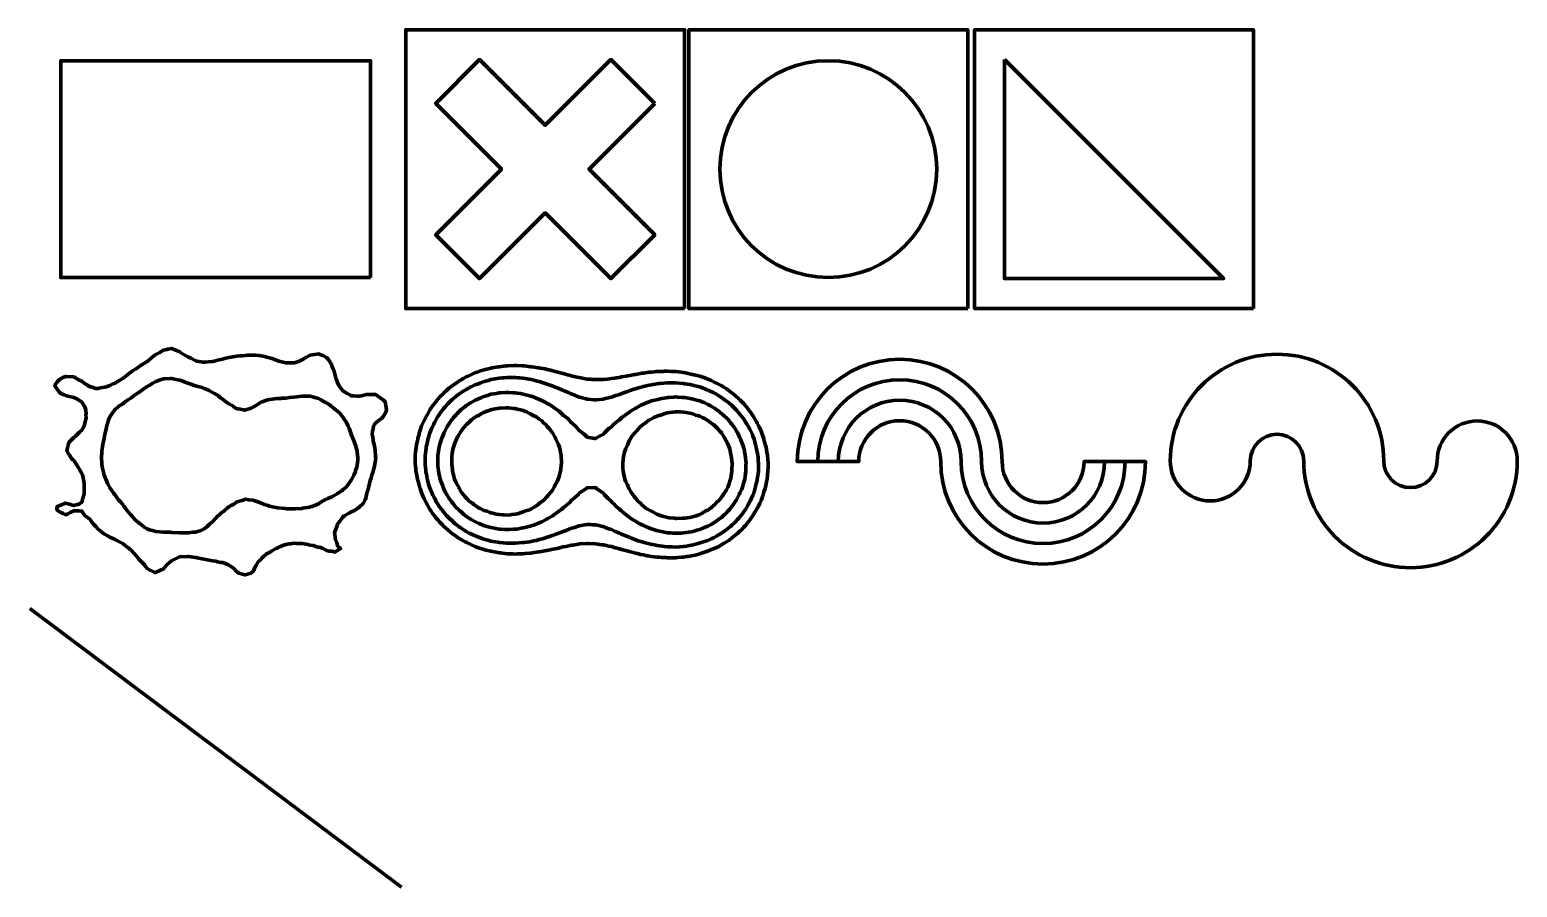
# Model space of a CAD drawing. Header units: inches. Extents: x 0 to 96, y -55.4 to 0.
import ezdxf

# ---------------------------------------------------------------- set-up
doc = ezdxf.new("R2010")
doc.units = ezdxf.units.IN
doc.header["$MEASUREMENT"] = 0
doc.layers.add('Layer 1', color=7, linetype='Continuous')

# ---------------------------------------------------------------- blocks, each defined once
blk = doc.blocks.new('block 3')
at = {"layer": 'Layer 1', "color": 179, "lineweight": 70, "true_color": 0x231f20}
blk.add_lwpolyline([(11.925, -23.499), (12.176, -23.64), (12.317, -23.764), (12.477, -23.867), (12.658, -24.026), (12.771, -24.098), (12.844, -24.164), (13.102, -24.294), (13.136, -24.318), (13.37, -24.472), (13.446, -24.477), (13.822, -24.552), (13.886, -24.563), (13.897, -24.566), (13.908, -24.564), (13.949, -24.552), (14.298, -24.427), (14.424, -24.364), (14.634, -24.237), (14.904, -24.072), (14.95, -24.044), (14.962, -24.038), (15.002, -24.026), (15.353, -23.902), (15.477, -23.866), (15.648, -23.854), (15.803, -23.826), (16.003, -23.815), (16.226, -23.803), (16.293, -23.789), (16.53, -23.78), (16.778, -23.748), (16.807, -23.749), (17.056, -23.725), (17.253, -23.696), (17.393, -23.689), (17.583, -23.666), (17.748, -23.664), (17.941, -23.667), (18.109, -23.666), (18.332, -23.722), (18.398, -23.738), (18.636, -23.801), (18.779, -23.883), (19, -24.026), (19.115, -24.074), (19.163, -24.1), (19.389, -24.252), (19.434, -24.281), (19.689, -24.49), (19.725, -24.517), (19.762, -24.552), (20.009, -24.759), (20.216, -25.027), (20.242, -25.053), (20.26, -25.079), (20.34, -25.203), (20.456, -25.366), (20.562, -25.606), (20.624, -25.724), (20.742, -26.118), (20.747, -26.128), (20.748, -26.132), (20.752, -26.142), (20.912, -26.488), (20.972, -26.659), (21.046, -26.882), (21.075, -26.992), (21.134, -27.185), (21.148, -27.306), (21.182, -27.625), (21.192, -27.712), (21.178, -27.803), (21.14, -28.109), (21.119, -28.238), (21.036, -28.471), (21.022, -28.518), (20.919, -28.765), (20.865, -28.887), (20.742, -29.086), (20.671, -29.22), (20.609, -29.291), (20.439, -29.515), (20.216, -29.712), (20.16, -29.762), (20.053, -29.818), (19.841, -29.97), (19.689, -30.055), (19.504, -30.159), (19.237, -30.271), (19.163, -30.305), (19.135, -30.318), (19.053, -30.345), (18.799, -30.508), (18.636, -30.609), (18.453, -30.689), (18.202, -30.778), (18.109, -30.815), (18.063, -30.825), (17.751, -30.871), (17.615, -30.903), (17.583, -30.908), (17.546, -30.908), (17.124, -30.939), (17.056, -30.94), (16.991, -30.936), (16.584, -30.925), (16.53, -30.922), (16.483, -30.918), (16.048, -30.871), (16.007, -30.867), (16.003, -30.866), (15.997, -30.865), (15.564, -30.784), (15.477, -30.754), (15.299, -30.694), (15.164, -30.657), (14.95, -30.569), (14.782, -30.512), (14.475, -30.396), (14.424, -30.377), (14.395, -30.373), (14.113, -30.345), (13.926, -30.315), (13.897, -30.314), (13.88, -30.327), (13.84, -30.345), (13.486, -30.46), (13.37, -30.484), (13.144, -30.645), (12.992, -30.723), (12.844, -30.806), (12.812, -30.84), (12.771, -30.871), (12.53, -31.084), (12.317, -31.24), (12.24, -31.321), (12.142, -31.398), (11.981, -31.588), (11.791, -31.769), (11.714, -31.847), (11.604, -31.924), (11.437, -32.097), (11.264, -32.225), (11.119, -32.306), (10.775, -32.413), (10.738, -32.428), (10.72, -32.433), (10.537, -32.451), (10.245, -32.485), (10.211, -32.486), (10.178, -32.484), (9.713, -32.479), (9.684, -32.478), (9.658, -32.477), (9.161, -32.454), (9.158, -32.454), (9.154, -32.454), (9.077, -32.451), (8.644, -32.438), (8.631, -32.437), (8.616, -32.435), (8.157, -32.399), (8.105, -32.391), (8.014, -32.36), (7.74, -32.289), (7.578, -32.221), (7.392, -32.11), (7.166, -31.924), (7.094, -31.882), (7.052, -31.844), (6.809, -31.641), (6.6, -31.398), (6.561, -31.362), (6.525, -31.313), (6.308, -31.088), (6.153, -30.871), (6.083, -30.787), (5.999, -30.653), (5.849, -30.494), (5.738, -30.345), (5.617, -30.2), (5.472, -29.984), (5.393, -29.897), (5.335, -29.818), (5.177, -29.587), (5.104, -29.45), (5.014, -29.291), (4.992, -29.245), (4.945, -29.123), (4.844, -28.867), (4.81, -28.765), (4.763, -28.583), (4.73, -28.454), (4.676, -28.238), (4.652, -28.005), (4.645, -27.938), (4.623, -27.712), (4.637, -27.494), (4.644, -27.41), (4.658, -27.185), (4.701, -26.94), (4.707, -26.897), (4.746, -26.659), (4.78, -26.493), (4.825, -26.253), (4.849, -26.132), (4.865, -26.052), (4.945, -25.673), (4.956, -25.617), (4.959, -25.606), (4.967, -25.584), (5.075, -25.208), (5.127, -25.079), (5.25, -24.857), (5.472, -24.564), (5.477, -24.558), (5.483, -24.552), (5.761, -24.315), (5.999, -24.149), (6.065, -24.093), (6.17, -24.026), (6.378, -23.878), (6.525, -23.787), (6.684, -23.658), (6.938, -23.499), (7.003, -23.45), (7.052, -23.418), (7.301, -23.222), (7.374, -23.177), (7.578, -23.045), (7.621, -23.016), (7.708, -22.973), (7.947, -22.815), (8.105, -22.727), (8.309, -22.65), (8.482, -22.595), (8.631, -22.544), (8.724, -22.539), (9.079, -22.525), (9.158, -22.522), (9.253, -22.541), (9.535, -22.596), (9.684, -22.629), (9.941, -22.716), (9.963, -22.725), (10.211, -22.816), (10.33, -22.854), (10.639, -22.973), (10.717, -22.993), (10.738, -23.002), (10.782, -23.017), (11.132, -23.105), (11.264, -23.164), (11.507, -23.257), (11.612, -23.32), (11.791, -23.415), (11.848, -23.442), (11.925, -23.499)], dxfattribs=at)
blk = doc.blocks.new('block 4')
at = {"layer": 'Layer 1', "color": 179, "lineweight": 70, "true_color": 0x231f20}
blk.add_lwpolyline([(10.786, -21.393), (10.745, -21.385), (10.738, -21.384), (10.719, -21.374), (10.394, -21.21), (10.211, -21.12), (10.051, -21.027), (9.757, -20.866), (9.719, -20.832), (9.684, -20.804), (9.574, -20.756), (9.365, -20.659), (9.158, -20.579), (8.918, -20.626), (8.861, -20.637), (8.631, -20.682), (8.517, -20.752), (8.363, -20.866), (8.19, -20.952), (8.105, -21.001), (7.874, -21.162), (7.615, -21.393), (7.592, -21.407), (7.578, -21.417), (7.514, -21.457), (7.263, -21.605), (7.052, -21.763), (6.955, -21.823), (6.837, -21.92), (6.64, -22.034), (6.525, -22.12), (6.332, -22.253), (6.106, -22.446), (6.041, -22.488), (5.999, -22.519), (5.826, -22.619), (5.709, -22.683), (5.472, -22.837), (5.372, -22.873), (5.163, -22.973), (5.005, -23.032), (4.945, -23.062), (4.829, -23.089), (4.562, -23.116), (4.419, -23.163), (4.236, -23.156), (3.982, -23.062), (3.892, -23.055), (3.83, -23.035), (3.777, -22.973), (3.517, -22.822), (3.366, -22.699), (3.192, -22.62), (2.917, -22.446), (2.863, -22.422), (2.839, -22.411), (2.802, -22.409), (2.362, -22.397), (2.313, -22.394), (2.271, -22.404), (2.139, -22.446), (1.927, -22.588), (1.786, -22.721), (1.676, -22.863), (1.613, -22.973), (1.678, -23.081), (1.786, -23.247), (1.901, -23.384), (2, -23.499), (2.229, -23.582), (2.313, -23.61), (2.466, -23.653), (2.644, -23.694), (2.839, -23.757), (3.043, -23.822), (3.335, -24.026), (3.354, -24.037), (3.366, -24.048), (3.562, -24.356), (3.613, -24.552), (3.632, -24.813), (3.631, -24.818), (3.646, -25.079), (3.588, -25.301), (3.557, -25.414), (3.506, -25.606), (3.458, -25.698), (3.366, -25.85), (3.221, -25.987), (3.056, -26.132), (2.945, -26.238), (2.839, -26.34), (2.675, -26.494), (2.514, -26.659), (2.473, -26.819), (2.409, -27.088), (2.385, -27.185), (2.501, -27.374), (2.558, -27.467), (2.715, -27.712), (2.78, -27.771), (2.839, -27.819), (3.014, -28.063), (3.125, -28.238), (3.211, -28.393), (3.366, -28.656), (3.396, -28.735), (3.407, -28.765), (3.419, -28.818), (3.485, -29.172), (3.515, -29.291), (3.523, -29.449), (3.506, -29.678), (3.516, -29.818), (3.507, -29.959), (3.398, -30.313), (3.395, -30.345), (3.395, -30.374), (3.366, -30.495), (3.149, -30.655), (3.052, -30.658), (2.839, -30.725), (2.621, -30.653), (2.557, -30.627), (2.313, -30.562), (2.096, -30.655), (1.939, -30.719), (1.786, -30.782), (1.752, -30.837), (1.732, -30.871), (1.742, -30.916), (1.786, -31.042), (2.004, -31.179), (2.162, -31.247), (2.313, -31.321), (2.461, -31.249), (2.619, -31.177), (2.839, -31.06), (3.038, -31.07), (3.163, -31.074), (3.366, -31.085), (3.488, -31.275), (3.586, -31.398), (3.768, -31.522), (3.892, -31.632), (4.018, -31.799), (4.108, -31.924), (4.264, -32.079), (4.419, -32.24), (4.527, -32.343), (4.646, -32.451), (4.824, -32.572), (4.945, -32.644), (5.168, -32.755), (5.315, -32.82), (5.472, -32.893), (5.525, -32.925), (5.619, -32.977), (5.871, -33.105), (5.999, -33.166), (6.189, -33.314), (6.424, -33.504), (6.478, -33.551), (6.525, -33.592), (6.741, -33.814), (6.941, -34.03), (6.986, -34.096), (7.052, -34.181), (7.237, -34.372), (7.415, -34.557), (7.477, -34.658), (7.578, -34.788), (7.774, -34.888), (8.04, -35.019), (8.105, -35.051), (8.163, -35.025), (8.452, -34.904), (8.631, -34.815), (8.75, -34.676), (8.842, -34.557), (9.012, -34.411), (9.158, -34.301), (9.324, -34.197), (9.674, -34.03), (9.682, -34.028), (9.684, -34.027), (9.687, -34.027), (10.189, -34.009), (10.211, -34.009), (10.23, -34.012), (10.39, -34.03), (10.688, -34.08), (10.738, -34.086), (10.808, -34.101), (11.132, -34.163), (11.264, -34.19), (11.462, -34.228), (11.578, -34.243), (11.791, -34.291), (12.024, -34.323), (12.113, -34.353), (12.317, -34.393), (12.468, -34.407), (12.823, -34.557), (12.836, -34.564), (12.844, -34.571), (12.89, -34.603), (13.153, -34.774), (13.37, -34.995), (13.426, -35.028), (13.502, -35.084), (13.809, -35.172), (13.897, -35.199), (13.99, -35.177), (14.268, -35.084), (14.357, -35.017), (14.424, -34.98), (14.557, -34.69), (14.633, -34.557), (14.749, -34.356), (14.95, -34.182), (15.01, -34.09), (15.072, -34.03), (15.29, -33.843), (15.477, -33.753), (15.621, -33.649), (15.905, -33.504), (15.966, -33.466), (16.003, -33.453), (16.089, -33.418), (16.329, -33.303), (16.53, -33.239), (16.752, -33.2), (16.843, -33.19), (17.056, -33.157), (17.245, -33.166), (17.388, -33.173), (17.583, -33.182), (17.828, -33.222), (17.861, -33.226), (18.109, -33.275), (18.309, -33.305), (18.523, -33.391), (18.636, -33.417), (18.722, -33.418), (18.917, -33.504), (19.09, -33.576), (19.163, -33.634), (19.325, -33.666), (19.518, -33.675), (19.689, -33.725), (19.836, -33.651), (20.071, -33.504), (19.874, -33.319), (19.825, -33.113), (19.763, -32.977), (19.735, -32.931), (19.689, -32.599), (19.672, -32.468), (19.675, -32.451), (19.681, -32.442), (19.689, -32.418), (19.833, -32.068), (19.863, -31.924), (20.025, -31.733), (20.216, -31.474), (20.258, -31.44), (20.304, -31.398), (20.585, -31.24), (20.742, -31.132), (20.93, -31.059), (21.223, -30.871), (21.252, -30.855), (21.269, -30.837), (21.523, -30.599), (21.659, -30.345), (21.706, -30.255), (21.794, -29.819), (21.795, -29.818), (21.795, -29.817), (21.795, -29.815), (21.909, -29.405), (21.926, -29.291), (21.985, -29.102), (22.024, -28.994), (22.085, -28.765), (22.145, -28.588), (22.211, -28.35), (22.245, -28.238), (22.256, -28.173), (22.322, -27.764), (22.332, -27.722), (22.336, -27.712), (22.336, -27.697), (22.322, -27.506), (22.309, -27.198), (22.308, -27.185), (22.303, -27.166), (22.228, -26.752), (22.199, -26.659), (22.167, -26.504), (22.147, -26.307), (22.099, -26.132), (22.119, -25.929), (22.163, -25.764), (22.184, -25.606), (22.231, -25.515), (22.322, -25.402), (22.504, -25.261), (22.731, -25.079), (22.789, -25.02), (22.848, -24.953), (22.99, -24.694), (23.036, -24.552), (23, -24.401), (22.959, -24.136), (22.936, -24.026), (22.898, -23.976), (22.848, -23.912), (22.604, -23.744), (22.482, -23.659), (22.322, -23.548), (22.276, -23.546), (21.848, -23.552), (21.795, -23.55), (21.733, -23.561), (21.418, -23.648), (21.269, -23.671), (21.117, -23.651), (20.891, -23.648), (20.742, -23.632), (20.659, -23.582), (20.487, -23.499), (20.326, -23.388), (20.216, -23.312), (20.067, -23.121), (19.949, -22.973), (19.878, -22.784), (19.778, -22.535), (19.743, -22.446), (19.735, -22.401), (19.689, -22.235), (19.622, -21.986), (19.597, -21.92), (19.527, -21.758), (19.474, -21.608), (19.353, -21.393), (19.276, -21.28), (19.163, -21.165), (18.966, -21.063), (18.747, -20.977), (18.636, -20.929), (18.561, -20.941), (18.239, -20.996), (18.109, -21.018), (17.867, -21.15), (17.767, -21.209), (17.583, -21.315), (17.53, -21.34), (17.424, -21.393), (17.151, -21.487), (17.056, -21.515), (16.937, -21.512), (16.651, -21.515), (16.53, -21.512), (16.438, -21.485), (16.086, -21.393), (16.024, -21.372), (16.003, -21.367), (15.963, -21.353), (15.643, -21.227), (15.477, -21.177), (15.228, -21.115), (15.191, -21.107), (14.95, -21.051), (14.78, -21.036), (14.576, -21.019), (14.424, -21.006), (14.277, -21.013), (14.052, -21.021), (13.897, -21.029), (13.715, -21.049), (13.568, -21.065), (13.37, -21.087), (13.108, -21.129), (13.106, -21.129), (12.844, -21.171), (12.662, -21.212), (12.448, -21.263), (12.317, -21.292), (12.235, -21.311), (11.908, -21.393), (11.813, -21.415), (11.791, -21.419), (11.763, -21.421), (11.331, -21.46), (11.264, -21.464), (11.202, -21.455), (10.786, -21.393)], dxfattribs=at)
blk = doc.blocks.new('block 2')
at = {"layer": 'Layer 1'}
for name in ['block 4', 'block 3']:
    blk.add_blockref(name, (0, 0), dxfattribs=at)
blk = doc.blocks.new('block 5')
at = {"layer": 'Layer 1', "color": 179, "lineweight": 70, "true_color": 0x231f20}
blk.add_open_spline([(89.142, -34.737), (88.213, -34.737), (87.31, -34.554), (86.458, -34.194), (85.637, -33.847), (84.9, -33.35), (84.268, -32.718), (83.636, -32.086), (83.139, -31.349), (82.792, -30.528), (82.432, -29.676), (82.249, -28.773), (82.249, -27.844), (82.249, -26.893), (81.476, -26.12), (80.525, -26.12), (79.574, -26.12), (78.8, -26.893), (78.8, -27.844), (78.8, -28.529), (78.528, -29.187), (78.044, -29.671), (77.559, -30.156), (76.902, -30.428), (76.216, -30.428), (75.531, -30.428), (74.874, -30.156), (74.389, -29.671), (73.904, -29.187), (73.632, -28.529), (73.632, -27.844), (73.632, -26.915), (73.815, -26.012), (74.175, -25.16), (74.522, -24.339), (75.019, -23.602), (75.651, -22.97), (76.283, -22.338), (77.02, -21.841), (77.841, -21.494), (78.692, -21.134), (79.595, -20.951), (80.525, -20.951), (81.454, -20.951), (82.357, -21.134), (83.209, -21.494), (84.03, -21.841), (84.767, -22.338), (85.399, -22.97), (86.031, -23.602), (86.528, -24.339), (86.875, -25.16), (87.235, -26.012), (87.418, -26.915), (87.418, -27.844), (87.418, -28.795), (88.191, -29.568), (89.142, -29.568), (90.093, -29.568), (90.866, -28.795), (90.866, -27.844), (90.866, -27.159), (91.138, -26.501), (91.623, -26.017), (92.108, -25.532), (92.765, -25.26), (93.45, -25.26), (94.136, -25.26), (94.793, -25.532), (95.278, -26.017), (95.762, -26.501), (96.035, -27.159), (96.035, -27.844), (96.035, -28.773), (95.852, -29.676), (95.492, -30.528), (95.145, -31.349), (94.648, -32.086), (94.016, -32.718), (93.384, -33.35), (92.647, -33.847), (91.826, -34.194), (90.974, -34.554), (90.071, -34.737), (89.142, -34.737)], degree=3, knots=[0, 0, 0, 0, 1, 1, 1, 2, 2, 2, 3, 3, 3, 4, 4, 4, 5, 5, 5, 6, 6, 6, 7, 7, 7, 8, 8, 8, 9, 9, 9, 10, 10, 10, 11, 11, 11, 12, 12, 12, 13, 13, 13, 14, 14, 14, 15, 15, 15, 16, 16, 16, 17, 17, 17, 18, 18, 18, 19, 19, 19, 20, 20, 20, 21, 21, 21, 22, 22, 22, 23, 23, 23, 24, 24, 24, 25, 25, 25, 26, 26, 26, 27, 27, 27, 28, 28, 28, 28], dxfattribs=at)
blk = doc.blocks.new('block 7')
at = {"layer": 'Layer 1', "color": 179, "lineweight": 90, "true_color": 0x231f20}
blk.add_lwpolyline([(42.946, -31.401), (42.733, -31.468), (42.611, -31.492), (42.296, -31.533), (42.215, -31.547), (42.149, -31.548), (41.756, -31.555), (41.697, -31.555), (41.628, -31.546), (41.28, -31.512), (41.178, -31.497), (41.016, -31.452), (40.856, -31.418), (40.66, -31.353), (40.476, -31.28), (40.151, -31.096), (40.144, -31.093), (40.142, -31.092), (40.132, -31.085), (39.807, -30.913), (39.624, -30.754), (39.521, -30.681), (39.42, -30.578), (39.25, -30.433), (39.106, -30.235), (39.017, -30.148), (38.955, -30.059), (38.799, -29.848), (38.713, -29.667), (38.645, -29.541), (38.626, -29.502), (38.587, -29.378), (38.47, -29.141), (38.426, -29.023), (38.377, -28.812), (38.356, -28.736), (38.307, -28.505), (38.296, -28.278), (38.293, -28.211), (38.283, -27.987), (38.312, -27.743), (38.315, -27.714), (38.348, -27.468), (38.401, -27.282), (38.489, -27.048), (38.522, -26.95), (38.542, -26.905), (38.587, -26.829), (38.698, -26.543), (38.766, -26.432), (38.897, -26.223), (39.106, -25.989), (39.134, -25.943), (39.164, -25.914), (39.379, -25.669), (39.624, -25.477), (39.665, -25.437), (39.734, -25.396), (39.962, -25.216), (40.142, -25.119), (40.296, -25.031), (40.62, -24.918), (40.66, -24.9), (40.677, -24.894), (40.751, -24.877), (41.069, -24.768), (41.178, -24.742), (41.334, -24.722), (41.512, -24.693), (41.697, -24.671), (41.898, -24.676), (42.016, -24.679), (42.215, -24.684), (42.381, -24.712), (42.619, -24.763), (42.733, -24.784), (42.804, -24.806), (42.98, -24.877), (43.194, -24.935), (43.251, -24.958), (43.407, -25.033), (43.554, -25.093), (43.769, -25.231), (43.871, -25.294), (43.987, -25.396), (44.169, -25.515), (44.288, -25.643), (44.432, -25.77), (44.545, -25.914), (44.671, -26.049), (44.806, -26.286), (44.87, -26.368), (44.905, -26.432), (45.021, -26.648), (45.054, -26.702), (45.158, -26.95), (45.2, -27.075), (45.273, -27.418), (45.288, -27.468), (45.292, -27.5), (45.324, -27.848), (45.341, -27.969), (45.343, -27.987), (45.343, -28.005), (45.324, -28.436), (45.322, -28.503), (45.322, -28.505), (45.321, -28.507), (45.255, -28.954), (45.239, -29.023), (45.195, -29.152), (45.139, -29.356), (45.059, -29.541), (44.977, -29.712), (44.806, -29.961), (44.774, -30.028), (44.749, -30.059), (44.61, -30.255), (44.56, -30.332), (44.302, -30.578), (44.295, -30.585), (44.288, -30.592), (44.03, -30.838), (44.022, -30.843), (43.769, -31.011), (43.72, -31.046), (43.605, -31.096), (43.388, -31.233), (43.251, -31.294), (43.02, -31.382), (42.946, -31.401)], dxfattribs=at)
blk = doc.blocks.new('block 8')
at = {"layer": 'Layer 1', "color": 179, "lineweight": 90, "true_color": 0x231f20}
blk.add_lwpolyline([(30.523, -31.323), (30.584, -31.326), (30.814, -31.338), (31.036, -31.317), (31.123, -31.306), (31.333, -31.284), (31.487, -31.25), (31.793, -31.153), (31.851, -31.138), (31.883, -31.128), (31.95, -31.096), (32.265, -30.992), (32.369, -30.935), (32.603, -30.812), (32.817, -30.648), (32.887, -30.597), (32.899, -30.589), (32.912, -30.578), (33.199, -30.371), (33.405, -30.132), (33.444, -30.098), (33.476, -30.059), (33.685, -29.821), (33.74, -29.725), (33.855, -29.541), (33.881, -29.499), (33.924, -29.39), (34.061, -29.161), (34.122, -29.023), (34.201, -28.782), (34.211, -28.735), (34.276, -28.505), (34.295, -28.358), (34.318, -28.111), (34.333, -27.987), (34.327, -27.872), (34.316, -27.594), (34.31, -27.468), (34.273, -27.3), (34.247, -27.145), (34.2, -26.95), (34.125, -26.749), (34.008, -26.516), (33.97, -26.432), (33.954, -26.402), (33.924, -26.36), (33.778, -26.059), (33.667, -25.914), (33.557, -25.762), (33.405, -25.614), (33.312, -25.49), (33.196, -25.396), (33.041, -25.242), (32.887, -25.135), (32.746, -25.019), (32.464, -24.877), (32.407, -24.839), (32.369, -24.821), (32.262, -24.77), (32.064, -24.665), (31.851, -24.586), (31.676, -24.534), (31.469, -24.495), (31.333, -24.462), (31.241, -24.451), (30.879, -24.424), (30.814, -24.417), (30.754, -24.42), (30.372, -24.435), (30.296, -24.438), (30.197, -24.458), (29.92, -24.501), (29.778, -24.533), (29.522, -24.621), (29.511, -24.626), (29.26, -24.731), (29.161, -24.778), (29.011, -24.877), (28.827, -24.963), (28.742, -25.027), (28.524, -25.178), (28.306, -25.396), (28.259, -25.431), (28.223, -25.477), (28.004, -25.695), (27.853, -25.914), (27.788, -25.997), (27.705, -26.174), (27.602, -26.329), (27.554, -26.432), (27.445, -26.69), (27.444, -26.693), (27.356, -26.95), (27.325, -27.088), (27.282, -27.373), (27.263, -27.468), (27.26, -27.541), (27.248, -27.926), (27.245, -27.987), (27.252, -28.052), (27.283, -28.409), (27.295, -28.505), (27.334, -28.652), (27.373, -28.838), (27.431, -29.023), (27.51, -29.219), (27.676, -29.512), (27.691, -29.541), (27.696, -29.551), (27.705, -29.563), (27.88, -29.885), (28.033, -30.059), (28.116, -30.167), (28.223, -30.267), (28.369, -30.432), (28.578, -30.578), (28.663, -30.656), (28.742, -30.707), (28.972, -30.865), (29.074, -30.91), (29.26, -31.004), (29.322, -31.033), (29.535, -31.096), (29.703, -31.17), (29.778, -31.195), (29.904, -31.222), (30.116, -31.276), (30.296, -31.311), (30.523, -31.323)], dxfattribs=at)
blk = doc.blocks.new('block 9')
at = {"layer": 'Layer 1', "color": 179, "lineweight": 90, "true_color": 0x231f20}
blk.add_lwpolyline([(24.933, -28.505), (24.959, -28.66), (25.01, -28.919), (25.029, -29.023), (25.046, -29.091), (25.114, -29.319), (25.156, -29.499), (25.169, -29.541), (25.199, -29.626), (25.283, -29.89), (25.351, -30.059), (25.438, -30.254), (25.592, -30.537), (25.612, -30.578), (25.619, -30.591), (25.632, -30.611), (25.801, -30.927), (25.918, -31.096), (26.011, -31.236), (26.151, -31.405), (26.237, -31.528), (26.316, -31.614), (26.476, -31.807), (26.669, -31.993), (26.736, -32.066), (26.815, -32.132), (27.005, -32.315), (27.187, -32.456), (27.293, -32.544), (27.458, -32.65), (27.598, -32.758), (27.705, -32.825), (27.916, -32.958), (28.11, -33.056), (28.223, -33.116), (28.258, -33.134), (28.342, -33.169), (28.607, -33.303), (28.742, -33.36), (28.978, -33.45), (29.043, -33.47), (29.26, -33.544), (29.371, -33.575), (29.757, -33.666), (29.778, -33.672), (29.791, -33.674), (29.87, -33.687), (30.223, -33.76), (30.296, -33.773), (30.394, -33.784), (30.682, -33.819), (30.814, -33.834), (30.968, -33.84), (31.172, -33.848), (31.333, -33.855), (31.497, -33.851), (31.694, -33.844), (31.851, -33.84), (31.994, -33.83), (32.254, -33.802), (32.369, -33.793), (32.464, -33.782), (32.855, -33.719), (32.887, -33.715), (32.912, -33.711), (33.037, -33.687), (33.353, -33.635), (33.405, -33.623), (33.488, -33.605), (33.787, -33.55), (33.924, -33.516), (34.142, -33.468), (34.211, -33.456), (34.442, -33.399), (34.636, -33.362), (34.808, -33.321), (34.96, -33.289), (35.066, -33.274), (35.436, -33.211), (35.478, -33.205), (35.512, -33.203), (35.968, -33.169), (35.995, -33.167), (35.996, -33.167), (35.998, -33.167), (36.054, -33.169), (36.498, -33.185), (36.515, -33.186), (36.534, -33.188), (36.951, -33.25), (37.033, -33.261), (37.151, -33.287), (37.377, -33.343), (37.551, -33.378), (37.791, -33.446), (37.84, -33.457), (38.069, -33.516), (38.198, -33.558), (38.542, -33.641), (38.587, -33.654), (38.612, -33.662), (38.714, -33.687), (39.019, -33.773), (39.106, -33.793), (39.243, -33.824), (39.436, -33.875), (39.624, -33.914), (39.869, -33.96), (39.901, -33.964), (40.142, -34.006), (40.318, -34.029), (40.502, -34.047), (40.66, -34.066), (40.79, -34.075), (41.061, -34.087), (41.178, -34.095), (41.289, -34.095), (41.583, -34.091), (41.697, -34.091), (41.82, -34.081), (42.072, -34.062), (42.215, -34.051), (42.397, -34.023), (42.532, -34.004), (42.733, -33.972), (42.964, -33.918), (43.041, -33.897), (43.251, -33.845), (43.372, -33.807), (43.699, -33.687), (43.753, -33.671), (43.769, -33.665), (43.806, -33.65), (44.13, -33.529), (44.288, -33.455), (44.479, -33.36), (44.791, -33.169), (44.801, -33.164), (44.806, -33.161), (44.827, -33.147), (45.125, -32.97), (45.324, -32.818), (45.421, -32.747), (45.528, -32.65), (45.706, -32.514), (45.842, -32.376), (45.97, -32.26), (46.084, -32.132), (46.222, -31.993), (46.36, -31.81), (46.452, -31.706), (46.517, -31.614), (46.672, -31.407), (46.815, -31.16), (46.854, -31.096), (46.863, -31.081), (46.879, -31.049), (47.053, -30.753), (47.136, -30.578), (47.217, -30.398), (47.3, -30.156), (47.338, -30.059), (47.353, -30.015), (47.397, -29.846), (47.473, -29.617), (47.494, -29.541), (47.518, -29.42), (47.57, -29.196), (47.603, -29.023), (47.628, -28.792), (47.634, -28.742), (47.659, -28.505), (47.663, -28.253), (47.663, -28.239), (47.667, -27.987), (47.648, -27.735), (47.647, -27.718), (47.628, -27.468), (47.596, -27.27), (47.567, -27.12), (47.538, -26.95), (47.51, -26.837), (47.397, -26.453), (47.393, -26.436), (47.392, -26.432), (47.389, -26.424), (47.269, -26.042), (47.217, -25.914), (47.114, -25.679), (47.057, -25.574), (46.966, -25.396), (46.936, -25.338), (46.879, -25.25), (46.749, -25.007), (46.659, -24.877), (46.54, -24.698), (46.36, -24.48), (46.31, -24.409), (46.264, -24.359), (46.073, -24.129), (45.842, -23.907), (45.811, -23.873), (45.772, -23.841), (45.544, -23.621), (45.324, -23.451), (45.254, -23.393), (45.145, -23.323), (44.953, -23.176), (44.806, -23.083), (44.635, -22.976), (44.291, -22.805), (44.289, -22.803), (44.288, -22.802), (44.283, -22.8), (43.946, -22.628), (43.769, -22.554), (43.575, -22.481), (43.386, -22.422), (43.251, -22.375), (43.182, -22.356), (42.886, -22.286), (42.768, -22.251), (42.733, -22.242), (42.678, -22.231), (42.34, -22.161), (42.215, -22.137), (42.046, -22.118), (41.885, -22.098), (41.697, -22.076), (41.476, -22.066), (41.402, -22.063), (41.178, -22.052), (40.948, -22.056), (40.889, -22.058), (40.66, -22.062), (40.45, -22.076), (40.342, -22.087), (40.142, -22.101), (39.975, -22.12), (39.758, -22.152), (39.624, -22.168), (39.52, -22.182), (39.14, -22.252), (39.106, -22.257), (39.08, -22.261), (38.949, -22.286), (38.639, -22.338), (38.587, -22.351), (38.507, -22.367), (38.199, -22.416), (38.069, -22.445), (37.88, -22.476), (37.756, -22.492), (37.551, -22.529), (37.301, -22.554), (37.28, -22.557), (37.033, -22.584), (36.816, -22.588), (36.729, -22.591), (36.515, -22.594), (36.286, -22.576), (36.23, -22.571), (35.996, -22.553), (35.771, -22.512), (35.692, -22.501), (35.478, -22.464), (35.337, -22.427), (35.037, -22.364), (34.96, -22.345), (34.915, -22.331), (34.737, -22.286), (34.507, -22.221), (34.442, -22.206), (34.332, -22.177), (34.103, -22.107), (33.924, -22.063), (33.69, -22.002), (33.626, -21.989), (33.405, -21.936), (33.269, -21.905), (32.971, -21.852), (32.887, -21.834), (32.832, -21.824), (32.427, -21.768), (32.377, -21.76), (32.369, -21.759), (32.359, -21.758), (31.911, -21.708), (31.851, -21.703), (31.784, -21.701), (31.416, -21.685), (31.333, -21.683), (31.25, -21.686), (30.885, -21.698), (30.814, -21.7), (30.753, -21.707), (30.307, -21.758), (30.296, -21.759), (30.288, -21.76), (30.249, -21.768), (29.843, -21.833), (29.778, -21.845), (29.675, -21.871), (29.421, -21.93), (29.26, -21.974), (29.026, -22.053), (28.941, -22.087), (28.742, -22.161), (28.654, -22.198), (28.479, -22.286), (28.297, -22.36), (28.223, -22.397), (27.987, -22.523), (27.957, -22.538), (27.705, -22.694), (27.637, -22.737), (27.548, -22.805), (27.328, -22.945), (27.187, -23.06), (27.039, -23.174), (26.883, -23.323), (26.765, -23.419), (26.669, -23.522), (26.506, -23.678), (26.37, -23.841), (26.264, -23.954), (26.151, -24.111), (26.038, -24.247), (25.963, -24.359), (25.826, -24.553), (25.669, -24.841), (25.648, -24.877), (25.642, -24.887), (25.632, -24.908), (25.458, -25.221), (25.38, -25.396), (25.301, -25.582), (25.231, -25.797), (25.188, -25.914), (25.17, -25.97), (25.114, -26.198), (25.059, -26.377), (25.045, -26.432), (25.029, -26.517), (24.968, -26.804), (24.943, -26.95), (24.925, -27.14), (24.911, -27.265), (24.892, -27.468), (24.891, -27.692), (24.89, -27.762), (24.889, -27.987), (24.906, -28.195), (24.917, -28.307), (24.933, -28.505)], dxfattribs=at)
blk = doc.blocks.new('block 10')
at = {"layer": 'Layer 1', "color": 179, "lineweight": 90, "true_color": 0x231f20}
blk.add_lwpolyline([(26.813, -24.359), (26.984, -24.156), (27.187, -23.969), (27.25, -23.904), (27.332, -23.841), (27.526, -23.662), (27.705, -23.533), (27.825, -23.442), (28.034, -23.323), (28.145, -23.244), (28.223, -23.199), (28.478, -23.059), (28.494, -23.053), (28.742, -22.937), (28.834, -22.897), (29.116, -22.805), (29.217, -22.762), (29.26, -22.747), (29.341, -22.724), (29.612, -22.639), (29.778, -22.595), (30.034, -22.549), (30.039, -22.548), (30.296, -22.504), (30.497, -22.487), (30.624, -22.477), (30.814, -22.461), (30.99, -22.462), (31.158, -22.461), (31.333, -22.462), (31.525, -22.479), (31.651, -22.486), (31.851, -22.505), (32.11, -22.546), (32.111, -22.546), (32.369, -22.591), (32.544, -22.629), (32.778, -22.695), (32.887, -22.722), (32.953, -22.739), (33.145, -22.805), (33.349, -22.861), (33.405, -22.883), (33.528, -22.927), (33.736, -22.992), (33.924, -23.071), (34.107, -23.14), (34.394, -23.275), (34.442, -23.295), (34.462, -23.303), (34.509, -23.323), (34.834, -23.449), (34.96, -23.513), (35.201, -23.6), (35.266, -23.629), (35.478, -23.715), (35.579, -23.74), (35.931, -23.841), (35.982, -23.855), (35.996, -23.86), (36.017, -23.862), (36.454, -23.902), (36.515, -23.908), (36.574, -23.9), (37.016, -23.858), (37.033, -23.856), (37.044, -23.852), (37.089, -23.841), (37.452, -23.742), (37.551, -23.721), (37.737, -23.655), (37.842, -23.614), (38.069, -23.543), (38.224, -23.478), (38.525, -23.385), (38.587, -23.363), (38.615, -23.351), (38.705, -23.323), (38.998, -23.215), (39.106, -23.184), (39.304, -23.124), (39.394, -23.093), (39.624, -23.032), (39.805, -22.986), (39.995, -22.952), (40.142, -22.919), (40.238, -22.901), (40.611, -22.853), (40.66, -22.845), (40.697, -22.841), (41.173, -22.81), (41.178, -22.809), (41.183, -22.809), (41.691, -22.81), (41.697, -22.81), (41.702, -22.81), (42.174, -22.845), (42.215, -22.848), (42.267, -22.857), (42.627, -22.911), (42.733, -22.929), (42.901, -22.973), (43.049, -23.007), (43.251, -23.064), (43.442, -23.132), (43.68, -23.233), (43.769, -23.269), (43.807, -23.285), (43.876, -23.323), (44.165, -23.446), (44.288, -23.514), (44.496, -23.633), (44.784, -23.841), (44.798, -23.849), (44.806, -23.855), (44.858, -23.893), (45.102, -24.063), (45.324, -24.271), (45.372, -24.311), (45.417, -24.359), (45.637, -24.564), (45.842, -24.821), (45.869, -24.85), (45.889, -24.877), (46.07, -25.105), (46.098, -25.14), (46.26, -25.396), (46.3, -25.456), (46.36, -25.58), (46.487, -25.787), (46.548, -25.914), (46.651, -26.142), (46.683, -26.237), (46.759, -26.432), (46.789, -26.522), (46.879, -26.882), (46.895, -26.933), (46.9, -26.95), (46.905, -26.977), (46.987, -27.36), (47.005, -27.468), (47.017, -27.607), (47.038, -27.828), (47.05, -27.987), (47.047, -28.155), (47.042, -28.341), (47.039, -28.505), (47.022, -28.648), (46.983, -28.918), (46.97, -29.023), (46.954, -29.099), (46.879, -29.389), (46.854, -29.516), (46.847, -29.541), (46.831, -29.588), (46.737, -29.918), (46.682, -30.059), (46.586, -30.285), (46.504, -30.434), (46.431, -30.578), (46.407, -30.624), (46.36, -30.694), (46.221, -30.956), (46.119, -31.096), (46.007, -31.261), (45.842, -31.448), (45.772, -31.544), (45.701, -31.614), (45.525, -31.815), (45.324, -31.992), (45.253, -32.062), (45.156, -32.132), (44.97, -32.296), (44.806, -32.409), (44.665, -32.51), (44.404, -32.65), (44.334, -32.697), (44.288, -32.722), (44.139, -32.799), (43.997, -32.878), (43.769, -32.978), (43.632, -33.032), (43.281, -33.138), (43.251, -33.149), (43.236, -33.153), (43.163, -33.169), (42.828, -33.264), (42.733, -33.287), (42.592, -33.309), (42.391, -33.344), (42.215, -33.371), (41.998, -33.385), (41.918, -33.39), (41.697, -33.404), (41.466, -33.399), (41.407, -33.397), (41.178, -33.392), (40.975, -33.372), (40.846, -33.354), (40.66, -33.335), (40.518, -33.311), (40.219, -33.246), (40.142, -33.232), (40.09, -33.22), (39.911, -33.169), (39.677, -33.115), (39.624, -33.098), (39.519, -33.064), (39.277, -32.997), (39.106, -32.932), (38.898, -32.858), (38.709, -32.772), (38.587, -32.722), (38.534, -32.703), (38.416, -32.65), (38.167, -32.553), (38.069, -32.502), (37.82, -32.401), (37.805, -32.396), (37.551, -32.278), (37.441, -32.242), (37.159, -32.132), (37.066, -32.099), (37.033, -32.083), (36.968, -32.068), (36.648, -31.999), (36.515, -31.964), (36.341, -31.959), (36.175, -31.953), (35.996, -31.947), (35.841, -31.976), (35.598, -32.012), (35.478, -32.033), (35.406, -32.06), (35.161, -32.132), (35.008, -32.18), (34.96, -32.192), (34.862, -32.23), (34.636, -32.326), (34.442, -32.391), (34.261, -32.47), (34.029, -32.545), (33.924, -32.584), (33.878, -32.604), (33.734, -32.65), (33.496, -32.741), (33.405, -32.767), (33.237, -32.819), (33.103, -32.866), (32.887, -32.924), (32.692, -32.974), (32.536, -33.002), (32.369, -33.039), (32.26, -33.059), (31.917, -33.102), (31.851, -33.113), (31.801, -33.118), (31.355, -33.147), (31.333, -33.149), (31.313, -33.149), (30.837, -33.146), (30.814, -33.146), (30.79, -33.144), (30.355, -33.11), (30.296, -33.105), (30.22, -33.092), (29.904, -33.043), (29.778, -33.019), (29.574, -32.965), (29.485, -32.944), (29.26, -32.878), (29.092, -32.818), (28.766, -32.675), (28.742, -32.665), (28.732, -32.66), (28.713, -32.65), (28.372, -32.502), (28.223, -32.417), (28.043, -32.313), (27.797, -32.132), (27.739, -32.098), (27.705, -32.071), (27.469, -31.896), (27.442, -31.877), (27.187, -31.635), (27.176, -31.625), (27.165, -31.614), (26.91, -31.373), (26.778, -31.205), (26.689, -31.096), (26.68, -31.085), (26.669, -31.069), (26.45, -30.797), (26.312, -30.578), (26.249, -30.48), (26.151, -30.276), (26.069, -30.141), (26.03, -30.059), (25.933, -29.841), (25.906, -29.786), (25.811, -29.541), (25.767, -29.407), (25.684, -29.075), (25.669, -29.023), (25.663, -28.993), (25.632, -28.803), (25.58, -28.557), (25.571, -28.505), (25.565, -28.437), (25.531, -28.088), (25.522, -27.987), (25.524, -27.878), (25.53, -27.571), (25.531, -27.468), (25.541, -27.377), (25.593, -26.99), (25.597, -26.95), (25.603, -26.921), (25.632, -26.801), (25.691, -26.49), (25.705, -26.432), (25.74, -26.325), (25.805, -26.086), (25.868, -25.914), (25.951, -25.714), (26.081, -25.465), (26.115, -25.396), (26.127, -25.372), (26.151, -25.334), (26.305, -25.032), (26.412, -24.877), (26.514, -24.722), (26.669, -24.537), (26.742, -24.433), (26.813, -24.359)], dxfattribs=at)
blk = doc.blocks.new('block 11')
at = {"layer": 'Layer 1', "color": 179, "lineweight": 90, "true_color": 0x231f20}
blk.add_lwpolyline([(35.478, -25.873), (35.503, -25.889), (35.539, -25.914), (35.792, -26.118), (35.996, -26.31), (36.101, -26.327), (36.473, -26.39), (36.515, -26.397), (36.597, -26.349), (36.817, -26.216), (37.033, -26.106), (37.119, -26), (37.209, -25.914), (37.391, -25.754), (37.551, -25.642), (37.665, -25.509), (37.796, -25.396), (37.942, -25.268), (38.069, -25.181), (38.223, -25.032), (38.446, -24.877), (38.526, -24.816), (38.587, -24.78), (38.829, -24.601), (38.901, -24.564), (39.106, -24.447), (39.158, -24.411), (39.27, -24.359), (39.494, -24.23), (39.624, -24.175), (39.855, -24.072), (39.936, -24.047), (40.142, -23.972), (40.24, -23.939), (40.657, -23.844), (40.66, -23.843), (40.662, -23.843), (40.675, -23.841), (41.096, -23.758), (41.178, -23.746), (41.278, -23.741), (41.575, -23.719), (41.697, -23.713), (41.818, -23.72), (42.11, -23.736), (42.215, -23.742), (42.3, -23.756), (42.73, -23.838), (42.733, -23.839), (42.735, -23.839), (42.74, -23.841), (43.153, -23.939), (43.251, -23.97), (43.464, -24.054), (43.533, -24.077), (43.769, -24.188), (43.883, -24.246), (44.055, -24.359), (44.21, -24.437), (44.288, -24.492), (44.517, -24.648), (44.768, -24.877), (44.79, -24.893), (44.806, -24.91), (45.059, -25.142), (45.265, -25.396), (45.293, -25.426), (45.324, -25.475), (45.519, -25.719), (45.636, -25.914), (45.714, -26.042), (45.842, -26.344), (45.874, -26.4), (45.887, -26.432), (45.915, -26.505), (46.026, -26.766), (46.086, -26.95), (46.138, -27.172), (46.154, -27.262), (46.198, -27.468), (46.213, -27.616), (46.231, -27.857), (46.244, -27.987), (46.24, -28.107), (46.234, -28.379), (46.231, -28.505), (46.208, -28.657), (46.185, -28.848), (46.157, -29.023), (46.091, -29.272), (46.08, -29.303), (46.009, -29.541), (45.963, -29.662), (45.842, -29.91), (45.803, -30.02), (45.782, -30.059), (45.712, -30.189), (45.628, -30.364), (45.481, -30.578), (45.419, -30.673), (45.324, -30.782), (45.195, -30.967), (45.062, -31.096), (44.943, -31.233), (44.806, -31.349), (44.672, -31.48), (44.473, -31.614), (44.373, -31.699), (44.288, -31.753), (44.059, -31.904), (43.943, -31.958), (43.769, -32.049), (43.714, -32.077), (43.554, -32.132), (43.349, -32.23), (43.251, -32.266), (43.061, -32.322), (42.958, -32.357), (42.733, -32.416), (42.531, -32.449), (42.4, -32.466), (42.215, -32.494), (42.064, -32.499), (41.839, -32.508), (41.697, -32.513), (41.548, -32.502), (41.337, -32.491), (41.178, -32.479), (40.969, -32.441), (40.881, -32.43), (40.66, -32.386), (40.46, -32.332), (40.276, -32.266), (40.142, -32.225), (40.073, -32.201), (39.923, -32.132), (39.702, -32.054), (39.624, -32.014), (39.393, -31.902), (39.353, -31.885), (39.106, -31.732), (39.028, -31.691), (38.919, -31.614), (38.712, -31.49), (38.587, -31.382), (38.416, -31.267), (38.221, -31.096), (38.137, -31.028), (38.069, -30.951), (37.861, -30.786), (37.656, -30.578), (37.604, -30.525), (37.551, -30.452), (37.338, -30.273), (37.131, -30.059), (37.085, -30.007), (37.033, -29.932), (36.799, -29.775), (36.591, -29.618), (36.515, -29.561), (36.495, -29.561), (36.025, -29.569), (35.996, -29.57), (35.891, -29.647), (35.715, -29.778), (35.478, -29.928), (35.422, -30.003), (35.367, -30.059), (35.158, -30.257), (34.96, -30.407), (34.883, -30.501), (34.797, -30.578), (34.611, -30.747), (34.442, -30.866), (34.326, -30.98), (34.161, -31.096), (34.028, -31.2), (33.924, -31.261), (33.721, -31.412), (33.486, -31.534), (33.405, -31.58), (33.385, -31.593), (33.34, -31.614), (33.052, -31.778), (32.887, -31.848), (32.689, -31.934), (32.516, -31.985), (32.369, -32.038), (32.298, -32.061), (31.969, -32.132), (31.877, -32.159), (31.851, -32.165), (31.813, -32.17), (31.438, -32.238), (31.333, -32.252), (31.208, -32.257), (30.953, -32.271), (30.814, -32.276), (30.68, -32.267), (30.41, -32.246), (30.296, -32.238), (30.206, -32.222), (29.782, -32.132), (29.779, -32.132), (29.778, -32.132), (29.777, -32.131), (29.365, -32.027), (29.26, -31.992), (29.021, -31.893), (28.991, -31.883), (28.742, -31.76), (28.646, -31.71), (28.506, -31.614), (28.32, -31.517), (28.223, -31.444), (28.018, -31.301), (27.8, -31.096), (27.746, -31.055), (27.705, -31.009), (27.483, -30.8), (27.307, -30.578), (27.25, -30.514), (27.187, -30.411), (27.033, -30.214), (26.943, -30.059), (26.841, -29.887), (26.719, -29.591), (26.695, -29.541), (26.687, -29.523), (26.669, -29.461), (26.541, -29.151), (26.5, -29.023), (26.45, -28.804), (26.433, -28.741), (26.384, -28.505), (26.363, -28.292), (26.356, -28.192), (26.337, -27.987), (26.342, -27.795), (26.345, -27.662), (26.35, -27.468), (26.385, -27.235), (26.39, -27.189), (26.427, -26.95), (26.477, -26.758), (26.545, -26.556), (26.581, -26.432), (26.604, -26.367), (26.669, -26.231), (26.751, -25.996), (26.793, -25.914), (26.928, -25.655), (26.929, -25.654), (27.1, -25.396), (27.134, -25.342), (27.187, -25.279), (27.349, -25.04), (27.509, -24.877), (27.599, -24.771), (27.705, -24.677), (27.862, -24.516), (28.085, -24.359), (28.159, -24.294), (28.223, -24.251), (28.465, -24.083), (28.534, -24.049), (28.742, -23.935), (28.803, -23.902), (28.967, -23.841), (29.161, -23.742), (29.26, -23.703), (29.463, -23.638), (29.545, -23.608), (29.778, -23.541), (29.962, -23.506), (30.139, -23.48), (30.296, -23.452), (30.418, -23.445), (30.709, -23.429), (30.814, -23.422), (30.92, -23.428), (31.218, -23.438), (31.333, -23.444), (31.477, -23.468), (31.682, -23.492), (31.851, -23.522), (32.106, -23.586), (32.118, -23.59), (32.369, -23.663), (32.503, -23.707), (32.803, -23.841), (32.866, -23.862), (32.887, -23.873), (32.948, -23.902), (33.228, -24.019), (33.405, -24.126), (33.557, -24.207), (33.771, -24.359), (33.867, -24.416), (33.924, -24.465), (34.169, -24.632), (34.442, -24.877), (34.442, -24.877), (34.442, -24.877), (34.442, -24.877), (34.73, -25.108), (34.96, -25.355), (34.984, -25.372), (35.011, -25.396), (35.256, -25.618), (35.478, -25.873)], dxfattribs=at)
blk = doc.blocks.new('block 6')
at = {"layer": 'Layer 1'}
for name in ['block 9', 'block 10', 'block 11', 'block 8', 'block 7']:
    blk.add_blockref(name, (0, 0), dxfattribs=at)

msp = doc.modelspace()

# ---------------------------------------------------------------- linework, layer by layer
at = {"layer": 'Layer 1', "color": 179, "lineweight": 70, "true_color": 0x231f20}
for points in [[(42.278, -18), (24.278, -18), (24.278, 0), (42.278, 0), (42.278, -18)], [(60.556, -18), (42.556, -18), (42.556, 0), (60.556, 0), (60.556, -18)], [(79, -18), (61, -18), (61, 0), (79, 0), (79, -18)], [(22, -16), (2, -16), (2, -2), (22, -2), (22, -16)], [(40.349, -4.757), (37.52, -1.929), (33.278, -6.172), (29.035, -1.929), (26.207, -4.757), (30.449, -9), (26.207, -13.243), (29.035, -16.071), (33.278, -11.828), (37.52, -16.071), (40.349, -13.243), (36.106, -9), (40.349, -4.757)], [(62.929, -1.929), (77.071, -16.071), (62.929, -16.071), (62.929, -1.929)], [(0, -37.371), (24, -55.371)]]:
    msp.add_lwpolyline(points, dxfattribs=at)
for points, knots in [([(58.556, -9), (58.556, -12.866), (55.422, -16), (51.556, -16), (47.69, -16), (44.556, -12.866), (44.556, -9), (44.556, -5.134), (47.69, -2), (51.556, -2), (55.422, -2), (58.556, -5.134), (58.556, -9)], [0, 0, 0, 0, 1, 1, 1, 2, 2, 2, 3, 3, 3, 4, 4, 4, 4]), ([(62.778, -27.889), (62.778, -24.237), (59.818, -21.277), (56.166, -21.277), (52.514, -21.277), (49.554, -24.237), (49.554, -27.889), (49.554, -27.889), (53.521, -27.889), (53.521, -27.889), (53.521, -26.428), (54.705, -25.244), (56.166, -25.244), (57.626, -25.244), (58.811, -26.428), (58.811, -27.889)], [0, 0, 0, 0, 1, 1, 1, 2, 2, 2, 3, 3, 3, 4, 4, 4, 5, 5, 5, 5]), ([(50.876, -27.889), (50.876, -24.968), (53.244, -22.599), (56.166, -22.599), (59.087, -22.599), (61.455, -24.968), (61.455, -27.889)], [0, 0, 0, 0, 1, 1, 1, 2, 2, 2, 2]), ([(52.199, -27.889), (52.199, -25.698), (53.975, -23.922), (56.166, -23.922), (58.357, -23.922), (60.133, -25.698), (60.133, -27.889)], [0, 0, 0, 0, 1, 1, 1, 2, 2, 2, 2]), ([(62.778, -27.889), (62.778, -29.35), (63.962, -30.534), (65.423, -30.534), (66.883, -30.534), (68.067, -29.35), (68.067, -27.889), (68.067, -27.889), (72.035, -27.889), (72.035, -27.889), (72.035, -31.541), (69.074, -34.501), (65.423, -34.501), (61.771, -34.501), (58.811, -31.541), (58.811, -27.889)], [0, 0, 0, 0, 1, 1, 1, 2, 2, 2, 3, 3, 3, 4, 4, 4, 5, 5, 5, 5]), ([(60.133, -27.889), (60.133, -30.81), (62.501, -33.179), (65.423, -33.179), (68.344, -33.179), (70.712, -30.81), (70.712, -27.889)], [0, 0, 0, 0, 1, 1, 1, 2, 2, 2, 2]), ([(61.455, -27.889), (61.455, -30.08), (63.232, -31.856), (65.423, -31.856), (67.614, -31.856), (69.39, -30.08), (69.39, -27.889)], [0, 0, 0, 0, 1, 1, 1, 2, 2, 2, 2])]:
    msp.add_open_spline(points, degree=3, knots=knots, dxfattribs=at)

# ---------------------------------------------------------------- block references
at = {"layer": 'Layer 1'}
for name in ['block 2', 'block 5', 'block 6']:
    msp.add_blockref(name, (0, 0), dxfattribs=at)

doc.saveas('drawing.dxf')
